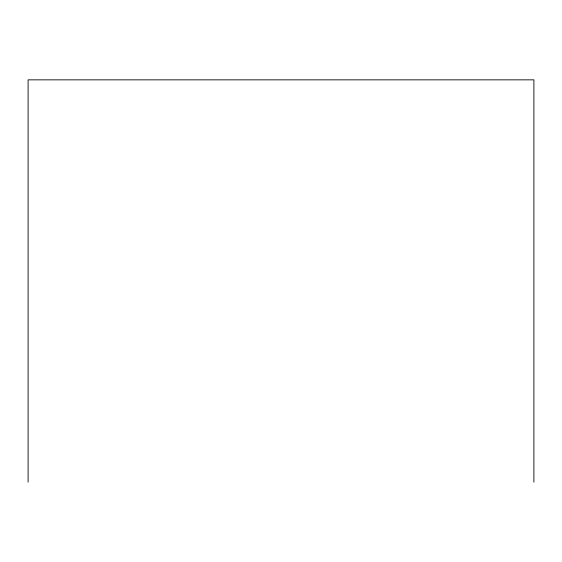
<?xml version="1.0" encoding="UTF-8"?>
<svg xmlns="http://www.w3.org/2000/svg" width="562" height="562" viewBox="0 0 562 562"><rect width="100%" height="100%" fill="white"/><g stroke="black" fill="none" stroke-linecap="round" stroke-linejoin="round"><path stroke-width="0.84" d="M533.9 482.154L533.9 79.846L28.1 79.846L28.1 482.154"/></g></svg>
